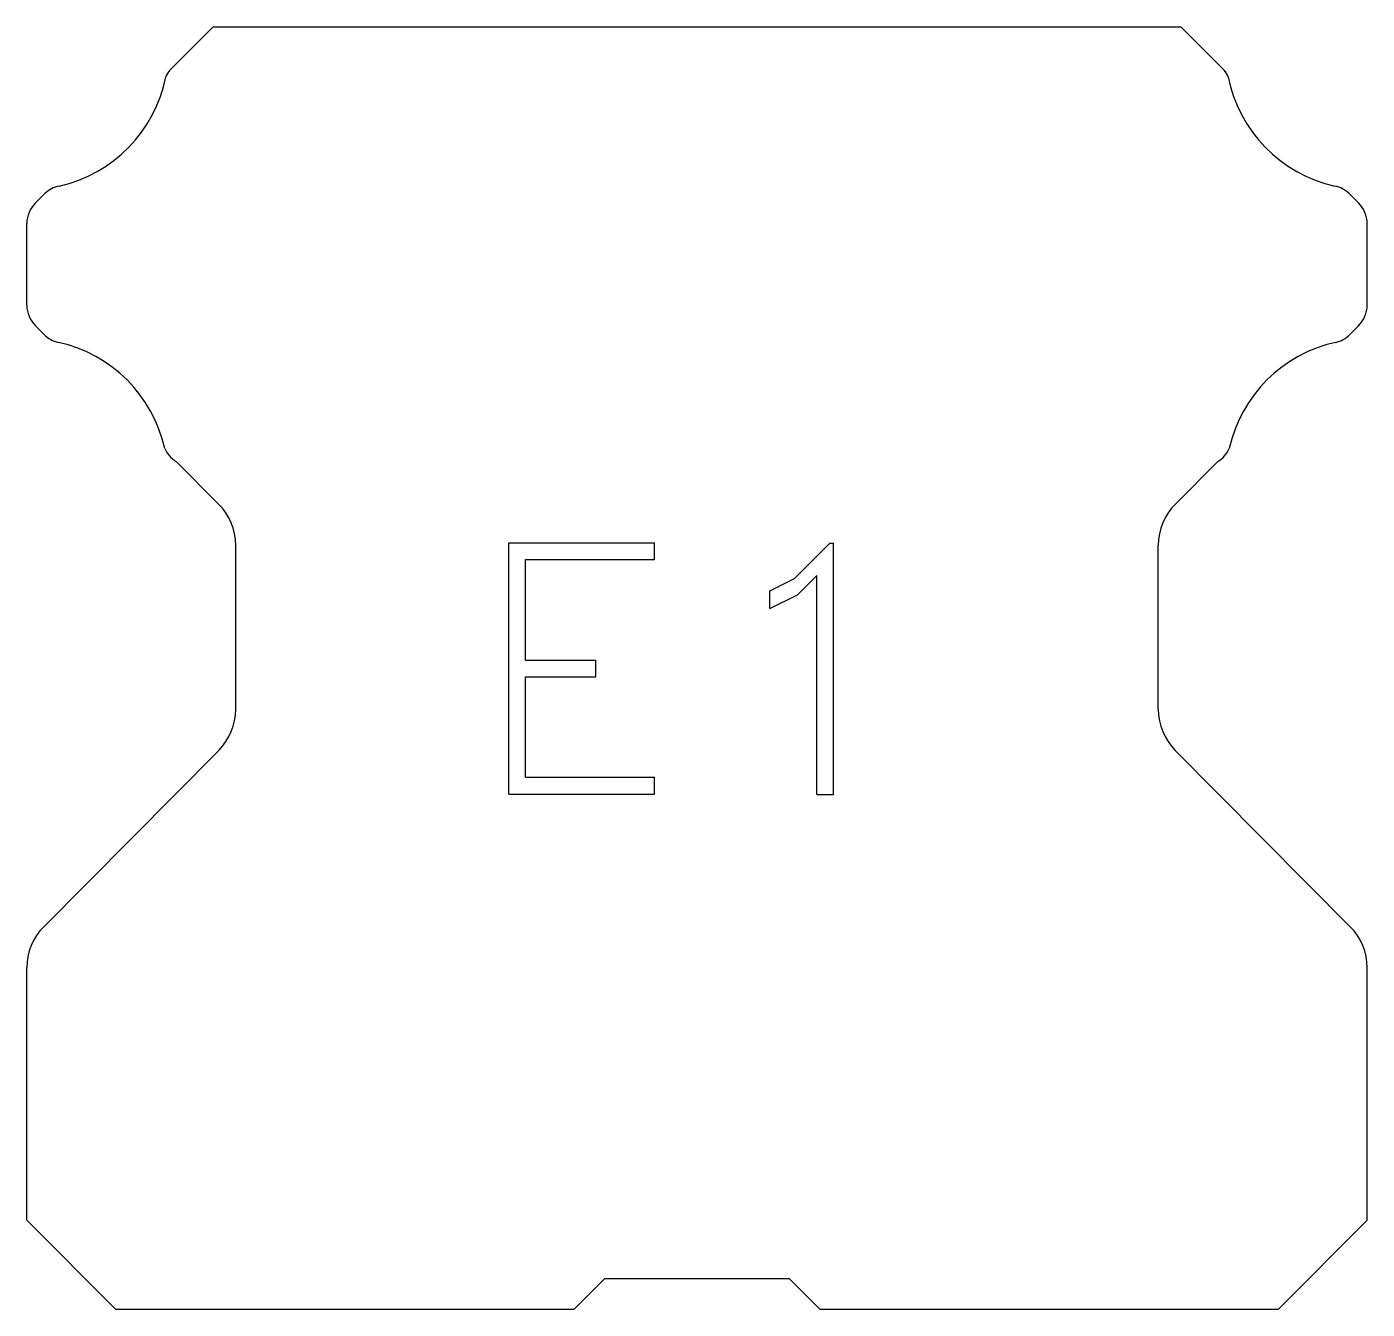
# Model space of a CAD drawing. Extents: x -11.5 to 11.5, y 0 to 22.
import ezdxf

# ---------------------------------------------------------------- set-up
doc = ezdxf.new("R2010")
doc.units = 0
doc.header["$LTSCALE"] = 1.3
doc.linetypes.add('PHL_THICK', pattern=[0])
doc.layers.add('PROJECTION', color=7, linetype='CONTINUOUS')

msp = doc.modelspace()

# ---------------------------------------------------------------- linework, layer by layer
at = {"layer": 'PROJECTION', "color": 7, "linetype": 'PHL_THICK'}
for p, q in [((-9.045751, 21.254358), (-8.300109, 22)), ((-8.300109, 22), (8.300109, 22)), ((9.045751, 21.254358), (8.300109, 22)), ((-11.353554, 18.978073), (-11.189539, 19.142088)), ((11.353554, 18.978073), (11.189539, 19.142088)), ((-11.5, 17.225105), (-11.5, 18.624519)), ((11.5, 17.225105), (11.5, 18.624519)), ((-11.203598, 16.721596), (-11.353554, 16.871552)), ((11.203598, 16.721596), (11.353554, 16.871552)), ((-8.208461, 13.813503), (-8.938727, 14.54377)), ((8.208461, 13.813503), (8.938727, 14.54377)), ((-3.228867, 13.1494), (-0.726447, 13.1494)), ((-3.228867, 8.8374), (-3.228867, 13.1494)), ((-0.726447, 12.861934), (-0.726447, 13.1494)), ((1.6702, 12.535526), (2.281629, 13.143826)), ((2.281629, 13.143826), (2.342267, 13.143826)), ((2.342267, 8.831826), (2.342267, 13.143826)), ((-7.915568, 10.291245), (-7.915568, 13.106397)), ((7.915568, 10.291245), (7.915568, 13.106397)), ((-2.9414, 12.861934), (-0.726447, 12.861934)), ((-2.9414, 11.137134), (-2.9414, 12.861934)), ((1.249107, 12.322494), (1.6702, 12.535526)), ((1.726347, 12.255119), (2.0548, 12.586219)), ((2.0548, 8.831826), (2.0548, 12.586219)), ((1.249107, 12.019627), (1.249107, 12.322494)), ((1.249107, 12.019627), (1.726347, 12.255119)), ((-2.9414, 11.137134), (-1.734264, 11.137134)), ((-1.734264, 10.849667), (-1.734264, 11.137134)), ((-2.9414, 10.849667), (-1.734264, 10.849667)), ((-2.9414, 9.124866), (-2.9414, 10.849667)), ((-11.209587, 6.561845), (-8.20598, 9.586629)), ((11.209587, 6.561845), (8.20598, 9.586629)), ((-2.9414, 9.124866), (-0.726447, 9.124866)), ((-0.726447, 8.8374), (-0.726447, 9.124866)), ((-3.228867, 8.8374), (-0.726447, 8.8374)), ((2.0548, 8.831826), (2.342267, 8.831826)), ((-11.5, 1.527859), (-11.5, 5.857229)), ((11.5, 1.527859), (11.5, 5.857229)), ((-9.97922, 0), (-11.5, 1.527859)), ((9.97922, 0), (11.5, 1.527859)), ((-2.106718, 0), (-1.580644, 0.526074)), ((-1.580644, 0.526074), (1.580644, 0.526074)), ((2.106718, 0), (1.580644, 0.526074)), ((-9.97922, 0), (-2.106718, 0)), ((2.106718, 0), (9.97922, 0))]:
    msp.add_line(p, q, dxfattribs=at)
for centre, radius, start, end in [((-8.6749, 20.947084), 0.48161, 140.3560667, 155.9882959), ((8.674901, 20.947085), 0.481608, 24.0116801, 39.6439573), ((-11.46927, 21.608487), 2.4, 282.5913001, 348.8179548), ((11.46927, 21.608487), 2.4, 191.1820457, 257.4086993), ((-10.849354, 18.775653), 0.5, 101.1545387, 132.8725009), ((10.849354, 18.775653), 0.5, 47.1274991, 78.8454613), ((-11, 18.62452), 0.499999, 135.0000529, 180.0000822), ((11, 18.62452), 0.5, 359.9999178, 44.9999471), ((-11, 17.225105), 0.5, 180, 224.9999768), ((11, 17.225105), 0.499999, 315.0000232, 0), ((-10.850045, 17.07515), 0.5, 225.0000918, 257.5122378), ((-11.477112, 14.243757), 2.4, 12.4960395, 77.5123006), ((11.477112, 14.243757), 2.4, 102.4876994, 167.5039605), ((10.850045, 17.07515), 0.5, 282.4877513, 314.999919), ((-8.679374, 14.971245), 0.5, 204.6069238, 238.7543796), ((8.679373, 14.971246), 0.5, 301.2456254, 335.3930711), ((-8.915568, 13.106397), 1, 0, 44.9999712), ((8.915568, 13.106397), 1, 135.0000288, 180), ((-8.915565, 10.291245), 0.999997, 315.2012997, 0), ((8.915565, 10.291245), 0.999997, 180, 224.7987003), ((-10.500003, 5.857229), 0.999997, 135.2012621, 180), ((10.500003, 5.857229), 0.999997, 0, 44.7987379)]:
    msp.add_arc(centre, radius, start, end, dxfattribs=at)

doc.saveas('drawing.dxf')
